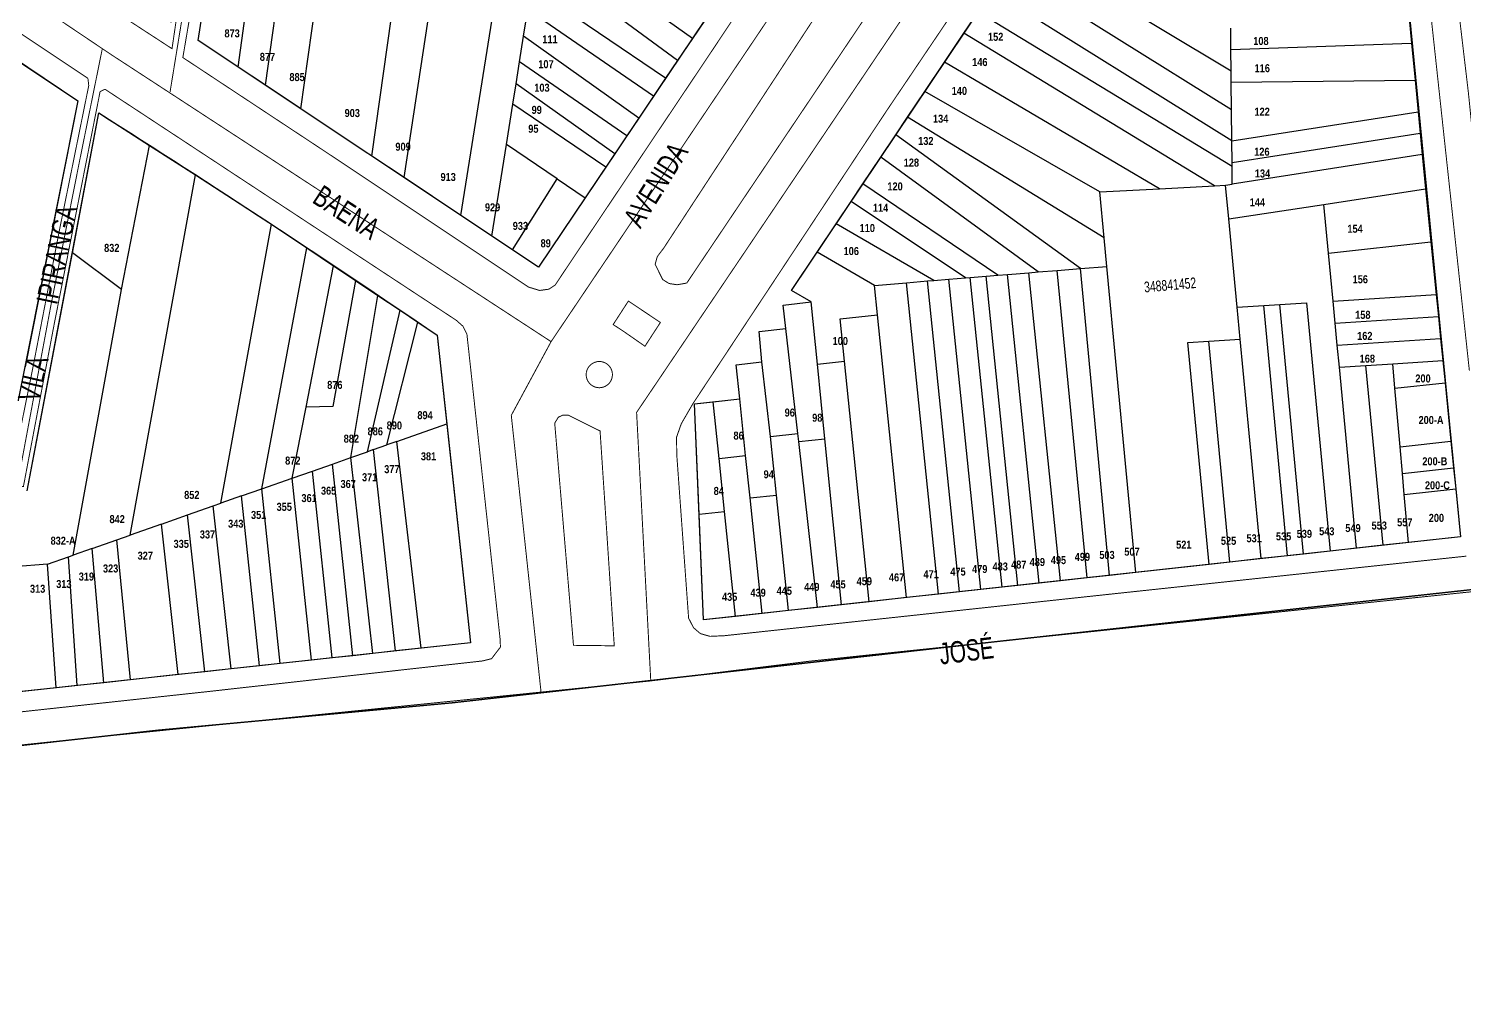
# Model space of a CAD drawing. Extents: x 203136 to 205923, y 4839890 to 4842982.
# Drawn here: x 204170.9 to 204439.9, y 4839889.9 to 4840071.2 of the extents above; entities that cross this region are included whole.
import ezdxf
from ezdxf.enums import TextEntityAlignment as Align

# ---------------------------------------------------------------- set-up
doc = ezdxf.new("R2010")
doc.units = 0
doc.header["$LTSCALE"] = 1.5
doc.header["$MEASUREMENT"] = 0
doc.linetypes.add('TRACO_25', pattern=[8, 3, -1, 1, -1, 1, -1])
for name, color, linetype in [('CD_MALHA_LOTES', 40, 'CONTINUOUS'), ('CD_TXT_QUADRA', 7, 'CONTINUOUS'), ('LM-LIM-SETOR-FISCAL', 7, 'CONTINUOUS'), ('RU-QUADRAS', 210, 'CONTINUOUS'), ('SV-EIXO-RUA-N-PAV', 6, 'CONTINUOUS'), ('SV-EIXO-RUA-PAV', 20, 'CONTINUOUS'), ('SV-RUA-NAO-PAV-S-GUIA-C-GUIA', 7, 'CONTINUOUS'), ('SV-RUA-PAVIM-S-GUIA-C-GUIA', 7, 'CONTINUOUS'), ('SV-TXT-RUA-PAV-S-GUIA-C-GUIA', 7, 'CONTINUOUS'), ('Th_NmrPort', 1, 'CONTINUOUS')]:
    doc.layers.add(name, color=color, linetype=linetype)
doc.styles.add('3488-41-2D_TXTB$0$ARIAL', font='ARIAL.TTF')
doc.styles.add('ARIAL', font='ARIAL.TTF')
doc.styles.get("Standard").update_dxf_attribs({"font": 'swisscbo.ttf'})
doc.linetypes.add('Limite', pattern='A,20,-3,[130,ltypeshp.shx,S=6.35,R=0,X=0,Y=0],-3,20', length=46)

msp = doc.modelspace()

# ---------------------------------------------------------------- linework, layer by layer
at = {"layer": 'CD_MALHA_LOTES', "linetype": 'Continuous', "flags": 128}
for points in [[(204202.68, 4840069.04), (204213.02, 4840135.67)], [(204221.9, 4840056.23), (204231.5, 4840124.47)], [(204235.21, 4840047.35), (204244.81, 4840115.58)], [(204241.24, 4840043.33), (204251.58, 4840111.11)], [(204210.17, 4840064.05), (204216.09, 4840107.24)], [(204215.25, 4840060.66), (204221.65, 4840106.21)], [(204251.88, 4840036.24), (204262.62, 4840103.65)], [(204295.26, 4840069.42), (204266.78, 4840089.62)], [(204396.22, 4840063.28), (204357.14, 4840086.78)], [(204292.47, 4840065.26), (204266.01, 4840084.79)], [(204396.29, 4840056.03), (204354.16, 4840082.33)], [(204290.23, 4840061.94), (204265.09, 4840079.01)], [(204396.35, 4840050.2), (204351.43, 4840078.25)], [(204263.64, 4840069.82), (204264.42, 4840074.79)], [(204288, 4840058.62), (204264.42, 4840074.79)], [(204297.5, 4840072.74), (204295.26, 4840069.42)], [(204346.14, 4840070.38), (204348.8, 4840074.33)], [(204396.4, 4840045.39), (204348.8, 4840074.33)], [(204429.63, 4840072.53), (204430.01, 4840068.55)], [(204262.87, 4840065.03), (204263.64, 4840069.82)], [(204285.2, 4840054.46), (204263.64, 4840069.82)], [(204295.26, 4840069.42), (204292.47, 4840065.26)], [(204342.52, 4840064.97), (204346.14, 4840070.38)], [(204393.11, 4840041.81), (204346.14, 4840070.38)], [(204396.18, 4840067.34), (204396.14, 4840071.33)], [(204164.34, 4840068.3), (204180.1, 4840057.75)], [(204210.17, 4840064.05), (204202.68, 4840069.04)], [(204396.18, 4840067.34), (204430.01, 4840068.55)], [(204396.22, 4840063.28), (204396.18, 4840067.34)], [(204430.01, 4840068.55), (204430.67, 4840061.62)], [(204215.25, 4840060.66), (204210.17, 4840064.05)], [(204262.22, 4840060.88), (204262.87, 4840065.03)], [(204282.97, 4840051.14), (204262.87, 4840065.03)], [(204292.47, 4840065.26), (204290.23, 4840061.94)], [(204338.84, 4840059.49), (204342.52, 4840064.97)], [(204382.79, 4840041.25), (204342.52, 4840064.97)], [(204290.23, 4840061.94), (204288, 4840058.62)], [(204396.24, 4840061.2), (204396.22, 4840063.28)], [(204396.24, 4840061.2), (204430.67, 4840061.62)], [(204396.29, 4840056.03), (204396.24, 4840061.2)], [(204430.67, 4840061.62), (204431.23, 4840055.64)], [(204221.9, 4840056.23), (204215.25, 4840060.66)], [(204261.61, 4840057.09), (204262.22, 4840060.88)], [(204280.73, 4840047.81), (204262.22, 4840060.88)], [(204288, 4840058.62), (204285.2, 4840054.46)], [(204335.59, 4840054.65), (204338.84, 4840059.49)], [(204371.58, 4840040.65), (204338.84, 4840059.49)], [(204180.1, 4840057.75), (204170.26, 4840007.86)], [(204235.21, 4840047.35), (204221.9, 4840056.23)], [(204260.42, 4840049.57), (204261.61, 4840057.09)], [(204279.06, 4840045.32), (204261.61, 4840057.09)], [(204396.35, 4840050.2), (204396.29, 4840056.03)], [(204179.08, 4840029.22), (204184.05, 4840055.45)], [(204184.05, 4840055.45), (204193.55, 4840049.36)], [(204285.2, 4840054.46), (204282.97, 4840051.14)], [(204333.36, 4840051.32), (204335.59, 4840054.65)], [(204372.39, 4840032.08), (204335.59, 4840054.65)], [(204396.35, 4840050.2), (204431.23, 4840055.64)], [(204431.23, 4840055.64), (204431.61, 4840051.65)], [(204282.97, 4840051.14), (204280.73, 4840047.81)], [(204330.57, 4840047.16), (204333.36, 4840051.32)], [(204367.99, 4840026.31), (204333.36, 4840051.32)], [(204396.39, 4840046.16), (204431.61, 4840051.65)], [(204431.61, 4840051.65), (204431.99, 4840047.66)], [(204188.29, 4840022.36), (204193.55, 4840049.36)], [(204193.55, 4840049.36), (204202.12, 4840043.87)], [(204257.69, 4840032.36), (204260.42, 4840049.57)], [(204269.89, 4840043.12), (204260.42, 4840049.57)], [(204280.73, 4840047.81), (204279.06, 4840045.32)], [(204396.39, 4840046.16), (204396.35, 4840050.2)], [(204431.99, 4840047.66), (204396.43, 4840042.08)], [(204431.99, 4840047.66), (204432.64, 4840041.21)], [(204241.24, 4840043.33), (204235.21, 4840047.35)], [(204279.06, 4840045.32), (204275.16, 4840039.53)], [(204327.22, 4840042.17), (204330.57, 4840047.16)], [(204360.08, 4840025.66), (204330.57, 4840047.16)], [(204396.4, 4840045.39), (204396.39, 4840046.16)], [(204396.43, 4840042.08), (204396.4, 4840045.39)], [(204189.92, 4839976.36), (204202.12, 4840043.87)], [(204202.12, 4840043.87), (204216.37, 4840034.6)], [(204251.88, 4840036.24), (204241.24, 4840043.33)], [(204261.56, 4840029.78), (204269.89, 4840043.12)], [(204269.89, 4840043.12), (204275.16, 4840039.53)], [(204324.98, 4840038.84), (204327.22, 4840042.17)], [(204352.52, 4840025.04), (204327.22, 4840042.17)], [(204371.58, 4840040.65), (204382.79, 4840041.25)], [(204372.39, 4840032.08), (204371.58, 4840040.65)], [(204382.79, 4840041.25), (204393.11, 4840041.81)], [(204393.11, 4840041.81), (204395.16, 4840041.92)], [(204395.16, 4840041.92), (204396.43, 4840042.08)], [(204395.76, 4840035.62), (204395.16, 4840041.92)], [(204413.59, 4840038.32), (204432.64, 4840041.21)], [(204432.64, 4840041.21), (204433.63, 4840031.32)], [(204275.16, 4840039.53), (204266.43, 4840026.54)], [(204322.19, 4840034.68), (204324.98, 4840038.84)], [(204346.41, 4840024.55), (204324.98, 4840038.84)], [(204395.76, 4840035.62), (204413.59, 4840038.32)], [(204414.46, 4840029.18), (204413.59, 4840038.32)], [(204206.92, 4839982.32), (204216.37, 4840034.6)], [(204216.37, 4840034.6), (204223.02, 4840030.15)], [(204257.69, 4840032.36), (204251.88, 4840036.24)], [(204318.62, 4840029.35), (204322.19, 4840034.68)], [(204340.49, 4840024.06), (204322.19, 4840034.68)], [(204397.34, 4840019.03), (204395.76, 4840035.62)], [(204261.56, 4840029.78), (204257.69, 4840032.36)], [(204372.9, 4840026.71), (204372.39, 4840032.08)], [(204170.62, 4839984.63), (204179.08, 4840029.22)], [(204188.29, 4840022.36), (204179.08, 4840029.22)], [(204214.57, 4839985.01), (204223.02, 4840030.15)], [(204223.02, 4840030.15), (204228, 4840026.82)], [(204266.43, 4840026.54), (204261.56, 4840029.78)], [(204313.82, 4840022.19), (204318.62, 4840029.35)], [(204329.37, 4840023.15), (204318.62, 4840029.35)], [(204414.46, 4840029.18), (204433.63, 4840031.32)], [(204415.31, 4840020.2), (204414.46, 4840029.18)], [(204433.63, 4840031.32), (204434.62, 4840021.46)], [(204222.87, 4840000.31), (204228, 4840026.82)], [(204228, 4840026.82), (204232.16, 4840024.03)], [(204363.61, 4840025.95), (204367.99, 4840026.31)], [(204367.99, 4840026.31), (204372.9, 4840026.71)], [(204373.44, 4839968.81), (204367.99, 4840026.31)], [(204378.36, 4839969.36), (204372.9, 4840026.71)], [(204232.16, 4840024.03), (204227.89, 4840000.42)], [(204232.16, 4840024.03), (204236.32, 4840021.25)], [(204329.37, 4840023.15), (204335.35, 4840023.64)], [(204335.35, 4840023.64), (204339.34, 4840023.97)], [(204341.36, 4839965.29), (204335.35, 4840023.64)], [(204339.34, 4840023.97), (204340.49, 4840024.06)], [(204345.33, 4839965.73), (204339.34, 4840023.97)], [(204340.49, 4840024.06), (204343.32, 4840024.29)], [(204343.32, 4840024.29), (204346.41, 4840024.55)], [(204349.31, 4839966.17), (204343.32, 4840024.29)], [(204346.41, 4840024.55), (204347.31, 4840024.62)], [(204347.31, 4840024.62), (204350.3, 4840024.86)], [(204353.28, 4839966.6), (204347.31, 4840024.62)], [(204350.3, 4840024.86), (204352.52, 4840025.04)], [(204356.26, 4839966.93), (204350.3, 4840024.86)], [(204352.52, 4840025.04), (204354.29, 4840025.19)], [(204354.29, 4840025.19), (204358.28, 4840025.51)], [(204360.24, 4839967.37), (204354.29, 4840025.19)], [(204358.28, 4840025.51), (204360.08, 4840025.66)], [(204364.22, 4839967.8), (204358.28, 4840025.51)], [(204360.08, 4840025.66), (204363.61, 4840025.95)], [(204369.24, 4839968.36), (204363.61, 4840025.95)], [(204179.24, 4839972.61), (204188.29, 4840022.36)], [(204231.27, 4839990.87), (204236.32, 4840021.25)], [(204236.32, 4840021.25), (204240.47, 4840018.47)], [(204317.52, 4840020.04), (204313.82, 4840022.19)], [(204329.94, 4840017.61), (204329.37, 4840023.15)], [(204415.31, 4840020.2), (204434.62, 4840021.46)], [(204434.62, 4840021.46), (204435.04, 4840017.33)], [(204234.41, 4839991.97), (204240.47, 4840018.47)], [(204240.47, 4840018.47), (204243.8, 4840016.25)], [(204312.25, 4840019.46), (204317.52, 4840020.04)], [(204312.76, 4840015.05), (204312.25, 4840019.46)], [(204318.69, 4840008.38), (204317.52, 4840020.04)], [(204397.34, 4840019.03), (204402.33, 4840019.36)], [(204397.91, 4840013.05), (204397.34, 4840019.03)], [(204402.33, 4840019.36), (204405.33, 4840019.55)], [(204406.8, 4839972.48), (204402.33, 4840019.36)], [(204405.33, 4840019.55), (204410.32, 4840019.88)], [(204409.78, 4839972.81), (204405.33, 4840019.55)], [(204410.32, 4840019.88), (204414.75, 4839973.36)], [(204415.7, 4840016.06), (204415.31, 4840020.2)], [(204238.03, 4839993.25), (204243.8, 4840016.25)], [(204243.8, 4840016.25), (204247.43, 4840013.82)], [(204322.94, 4840016.9), (204329.94, 4840017.61)], [(204323.76, 4840008.94), (204322.94, 4840016.9)], [(204335.39, 4839964.64), (204329.94, 4840017.61)], [(204415.7, 4840016.06), (204435.04, 4840017.33)], [(204416.1, 4840011.93), (204415.7, 4840016.06)], [(204435.04, 4840017.33), (204435.46, 4840013.2)], [(204247.43, 4840013.82), (204249.24, 4839997.18)], [(204307.8, 4840014.51), (204312.76, 4840015.05)], [(204308.3, 4840008.8), (204307.8, 4840014.51)], [(204315.01, 4839995.36), (204312.76, 4840015.05)], [(204388.11, 4840012.41), (204392.02, 4840012.67)], [(204392.02, 4840012.67), (204397.91, 4840013.05)], [(204395.95, 4839971.29), (204392.02, 4840012.67)], [(204401.82, 4839971.94), (204397.91, 4840013.05)], [(204416.1, 4840011.93), (204435.46, 4840013.2)], [(204435.46, 4840013.2), (204435.87, 4840009.06)], [(204392.08, 4839970.87), (204388.11, 4840012.41)], [(204416.49, 4840007.8), (204416.1, 4840011.93)], [(204303.48, 4840008.27), (204308.3, 4840008.8)], [(204304.14, 4840001.88), (204303.48, 4840008.27)], [(204309.9, 4839994.8), (204308.3, 4840008.8)], [(204318.69, 4840008.38), (204323.76, 4840008.94)], [(204320.09, 4839994.41), (204318.69, 4840008.38)], [(204328.36, 4839963.86), (204323.76, 4840008.94)], [(204416.49, 4840007.8), (204421.48, 4840008.13)], [(204419.72, 4839973.9), (204416.49, 4840007.8)], [(204421.48, 4840008.13), (204426.51, 4840008.45)], [(204424.69, 4839974.45), (204421.48, 4840008.13)], [(204426.51, 4840008.45), (204435.87, 4840009.06)], [(204426.91, 4840003.87), (204426.51, 4840008.45)], [(204435.87, 4840009.06), (204436.29, 4840004.9)], [(204426.91, 4840003.87), (204436.29, 4840004.9)], [(204436.29, 4840004.9), (204437.39, 4839993.95)], [(204299.17, 4840001.34), (204304.14, 4840001.88)], [(204305.24, 4839991.27), (204304.14, 4840001.88)], [(204427.87, 4839992.91), (204426.91, 4840003.87)], [(204220.29, 4839987.02), (204222.87, 4840000.31)], [(204227.89, 4840000.42), (204222.87, 4840000.31)], [(204295.66, 4840000.95), (204299.17, 4840001.34)], [(204296.54, 4839980.26), (204295.66, 4840000.95)], [(204300.27, 4839990.73), (204299.17, 4840001.34)], [(204239.89, 4839993.9), (204249.24, 4839997.18)], [(204249.24, 4839997.18), (204253.7, 4839956.16)], [(204239.89, 4839993.9), (204238.03, 4839993.25)], [(204244.45, 4839955.17), (204239.89, 4839993.9)], [(204309.9, 4839994.8), (204315.01, 4839995.36)], [(204311.04, 4839983.86), (204309.9, 4839994.8)], [(204315.18, 4839993.87), (204315.01, 4839995.36)], [(204315.18, 4839993.87), (204320.09, 4839994.41)], [(204318.73, 4839962.81), (204315.18, 4839993.87)], [(204323.22, 4839963.3), (204320.09, 4839994.41)], [(204427.87, 4839992.91), (204437.39, 4839993.95)], [(204437.39, 4839993.95), (204437.9, 4839988.98)], [(204231.27, 4839990.87), (204234.41, 4839991.97)], [(204235.52, 4839992.36), (204234.41, 4839991.97)], [(204235.52, 4839992.36), (204238.03, 4839993.25)], [(204239.64, 4839954.65), (204235.52, 4839992.36)], [(204300.27, 4839990.73), (204305.24, 4839991.27)], [(204306.07, 4839983.32), (204305.24, 4839991.27)], [(204428.3, 4839987.92), (204427.87, 4839992.91)], [(204224.07, 4839988.35), (204227.85, 4839989.67)], [(204227.85, 4839989.67), (204231.27, 4839990.87)], [(204231.66, 4839953.76), (204227.85, 4839989.67)], [(204235.4, 4839954.19), (204231.27, 4839990.87)], [(204301.3, 4839980.78), (204300.27, 4839990.73)], [(204428.3, 4839987.92), (204437.9, 4839988.98)], [(204437.9, 4839988.98), (204438.3, 4839984.99)], [(204214.57, 4839985.01), (204220.29, 4839987.02)], [(204220.29, 4839987.02), (204224.07, 4839988.35)], [(204223.91, 4839952.92), (204220.29, 4839987.02)], [(204227.78, 4839953.34), (204224.07, 4839988.35)], [(204428.65, 4839983.94), (204428.3, 4839987.92)], [(204210.79, 4839983.68), (204206.92, 4839982.32)], [(204210.79, 4839983.68), (204214.57, 4839985.01)], [(204214.16, 4839951.87), (204210.79, 4839983.68)], [(204218.04, 4839952.29), (204214.57, 4839985.01)], [(204306.07, 4839983.32), (204311.04, 4839983.86)], [(204308.31, 4839961.66), (204306.07, 4839983.32)], [(204313.28, 4839962.21), (204311.04, 4839983.86)], [(204428.65, 4839983.94), (204438.3, 4839984.99)], [(204429.44, 4839974.97), (204428.65, 4839983.94)], [(204438.3, 4839984.99), (204439.2, 4839976.04)], [(204200.63, 4839980.12), (204205.47, 4839981.82)], [(204205.47, 4839981.82), (204206.92, 4839982.32)], [(204208.84, 4839951.29), (204205.47, 4839981.82)], [(204296.54, 4839980.26), (204301.3, 4839980.78)], [(204303.34, 4839961.12), (204301.3, 4839980.78)], [(204195.79, 4839978.42), (204189.92, 4839976.36)], [(204195.79, 4839978.42), (204200.63, 4839980.12)], [(204198.9, 4839950.21), (204195.79, 4839978.42)], [(204203.87, 4839950.75), (204200.63, 4839980.12)], [(204297.37, 4839960.46), (204296.54, 4839980.26)], [(204182.78, 4839973.85), (204187.4, 4839975.47)], [(204187.4, 4839975.47), (204189.92, 4839976.36)], [(204189.95, 4839949.24), (204187.4, 4839975.47)], [(204439.2, 4839976.04), (204429.44, 4839974.97)], [(204174.44, 4839970.92), (204178.36, 4839972.3)], [(204178.36, 4839972.3), (204179.24, 4839972.61)], [(204180, 4839948.16), (204178.36, 4839972.3)], [(204182.78, 4839973.85), (204179.24, 4839972.61)], [(204184.98, 4839948.7), (204182.78, 4839973.85)], [(204406.8, 4839972.48), (204401.82, 4839971.94)], [(204409.78, 4839972.81), (204406.8, 4839972.48)], [(204414.75, 4839973.36), (204409.78, 4839972.81)], [(204419.72, 4839973.9), (204414.75, 4839973.36)], [(204424.69, 4839974.45), (204419.72, 4839973.9)], [(204429.44, 4839974.97), (204424.69, 4839974.45)], [(204174.44, 4839970.92), (204168.13, 4839970.41)], [(204176.02, 4839947.72), (204174.44, 4839970.92)], [(204392.08, 4839970.87), (204378.36, 4839969.36)], [(204395.95, 4839971.29), (204392.08, 4839970.87)], [(204401.82, 4839971.94), (204395.95, 4839971.29)], [(204356.26, 4839966.93), (204353.28, 4839966.6)], [(204360.24, 4839967.37), (204356.26, 4839966.93)], [(204364.22, 4839967.8), (204360.24, 4839967.37)], [(204369.24, 4839968.36), (204364.22, 4839967.8)], [(204373.44, 4839968.81), (204369.24, 4839968.36)], [(204378.36, 4839969.36), (204373.44, 4839968.81)], [(204335.39, 4839964.64), (204328.36, 4839963.86)], [(204341.36, 4839965.29), (204335.39, 4839964.64)], [(204345.33, 4839965.73), (204341.36, 4839965.29)], [(204349.31, 4839966.17), (204345.33, 4839965.73)], [(204353.28, 4839966.6), (204349.31, 4839966.17)], [(204308.31, 4839961.66), (204303.34, 4839961.12)], [(204313.28, 4839962.21), (204308.31, 4839961.66)], [(204318.73, 4839962.81), (204313.28, 4839962.21)], [(204323.22, 4839963.3), (204318.73, 4839962.81)], [(204328.36, 4839963.86), (204323.22, 4839963.3)], [(204303.34, 4839961.12), (204297.37, 4839960.46)], [(204253.7, 4839956.16), (204244.45, 4839955.17)], [(204231.66, 4839953.76), (204227.78, 4839953.34)], [(204235.4, 4839954.19), (204231.66, 4839953.76)], [(204239.64, 4839954.65), (204235.4, 4839954.19)], [(204244.45, 4839955.17), (204239.64, 4839954.65)], [(204208.84, 4839951.29), (204203.87, 4839950.75)], [(204214.16, 4839951.87), (204208.84, 4839951.29)], [(204218.04, 4839952.29), (204214.16, 4839951.87)], [(204223.91, 4839952.92), (204218.04, 4839952.29)], [(204227.78, 4839953.34), (204223.91, 4839952.92)], [(204180, 4839948.16), (204176.02, 4839947.72)], [(204184.98, 4839948.7), (204180, 4839948.16)], [(204189.95, 4839949.24), (204184.98, 4839948.7)], [(204198.9, 4839950.21), (204189.95, 4839949.24)], [(204203.87, 4839950.75), (204198.9, 4839950.21)], [(204176.02, 4839947.72), (204169.61, 4839947.03)]]:
    msp.add_lwpolyline(points, dxfattribs=at)
at = {"layer": 'LM-LIM-SETOR-FISCAL', "linetype": 'Limite', "ltscale": 0.1, "flags": 128}
msp.add_lwpolyline([(205796.637551, 4840879.134685, 0.25, 0.25, 0), (205808.48727, 4840856.309356, 0.25, 0.25, 0), (205816.796096, 4840831.429166, 0.25, 0.25, 0), (205829.551494, 4840801.498184, 0.25, 0.25, 0), (205834.603136, 4840789.879406, 0.25, 0.25, 0), (205840.59, 4840778.23, 0.25, 0.25, 0), (205847.483918, 4840761.167439, 0.25, 0.25, 0), (205854.08, 4840746.99, 0.25, 0.25, 0), (205877.51, 4840691.54, 0.25, 0.25, 0), (205884.885858, 4840672.908494, 0.25, 0.25, 0), (205901.13444, 4840629.162311, 0.25, 0.25, 0), (205904.259167, 4840621.03802, 0.25, 0.25, 0), (205906.967264, 4840612.705414, 0.25, 0.25, 0), (205909.675361, 4840602.289656, 0.25, 0.25, 0), (205911.34, 4840594.51, 0.25, 0.25, 0), (205912.69, 4840584.83, 0.25, 0.25, 0), (205913.98, 4840572.23, 0.25, 0.25, 0), (205913.32, 4840564.48, 0.25, 0.25, 0), (205914.03, 4840545.8, 0.25, 0.25, 0), (205913.91, 4840549.03, 0.25, 0.25, 0), (205914.63, 4840531, 0.25, 0.25, 0), (205917.39, 4840498.82, 0.25, 0.25, 0), (205919.73, 4840454.56, 0.25, 0.25, 0), (205923.14, 4840407.79, 0.25, 0.25, 0), (205897.79, 4840407.51, 0.25, 0.25, 0), (205858.91, 4840407.06, 0.25, 0.25, 0), (205796.08, 4840405.24, 0.25, 0.25, 0), (205764.26, 4840405.98, 0.25, 0.25, 0), (205736.74, 4840400.96, 0.25, 0.25, 0), (205726.05, 4840399.81, 0.25, 0.25, 0), (205697.41, 4840396.68, 0.25, 0.25, 0), (205662.09, 4840393.46, 0.25, 0.25, 0), (205636.95, 4840391.19, 0.25, 0.25, 0), (205616.4, 4840390.16, 0.25, 0.25, 0), (205576.04, 4840387.63, 0.25, 0.25, 0), (205567, 4840387.4, 0.25, 0.25, 0), (205549.68, 4840367.85, 0.25, 0.25, 0), (205538.067517, 4840352.483878, 0.25, 0.25, 0), (205492.4, 4840341.86, 0.25, 0.25, 0), (205506.65, 4840286.68, 0.25, 0.25, 0), (205534.31, 4840190.98, 0.25, 0.25, 0), (205544.65, 4840144.32, 0.25, 0.25, 0), (205560.85, 4840102.55, 0.25, 0.25, 0), (205560.78, 4840096.06, 0.25, 0.25, 0), (205552, 4840082.31, 0.25, 0.25, 0), (205542.1, 4840064.81, 0.25, 0.25, 0), (205533.33, 4840045.06, 0.25, 0.25, 0), (205512.8, 4840009.23, 0.25, 0.25, 0), (205504.55, 4839990.93, 0.25, 0.25, 0), (205495.61, 4839960.4, 0.25, 0.25, 0), (205494.7, 4839946.99, 0.25, 0.25, 0), (205488.84, 4839943.92, 0.25, 0.25, 0), (205481.22, 4839947.04, 0.25, 0.25, 0), (205441.48, 4839954.26, 0.25, 0.25, 0), (205421.36, 4839957.89, 0.25, 0.25, 0), (205314.35, 4839973.26, 0.25, 0.25, 0), (205291.86, 4839974.37, 0.25, 0.25, 0), (205200.91, 4839976.33, 0.25, 0.25, 0), (205183.28, 4839976.72, 0.25, 0.25, 0), (205166.57, 4839976.23, 0.25, 0.25, 0), (205097.95, 4839974.93, 0.25, 0.25, 0), (205037.73, 4839972.91, 0.25, 0.25, 0), (204995.55, 4839971.58, 0.25, 0.25, 0), (204940.72, 4839991.63, 0.25, 0.25, 0), (204932.09, 4839998.44, 0.25, 0.25, 0), (204928.74, 4839994.95, 0.25, 0.25, 0), (204913.47, 4839976.19, 0.25, 0.25, 0), (204908.3, 4839968.72, 0.25, 0.25, 0), (204905.09, 4839962.5, 0.25, 0.25, 0), (204893.29, 4839968.65, 0.25, 0.25, 0), (204883.26, 4839970.95, 0.25, 0.25, 0), (204868.8, 4839976.99, 0.25, 0.25, 0), (204861.053542, 4839982.681503, 0.25, 0.25, 0), (204800.909102, 4839981.356998, 0.25, 0.25, 0), (204731.877092, 4839979.439442, 0.25, 0.25, 0), (204696.03, 4839979.76, 0.25, 0.25, 0), (204664.74, 4839978.06, 0.25, 0.25, 0), (204636.84, 4839977.55, 0.25, 0.25, 0), (204557.699106, 4839978.800257, 0.25, 0.25, 0), (204516.152063, 4839974.32596, 0.25, 0.25, 0), (204352.520633, 4839956.428773, 0.25, 0.25, 0), (204250.25099, 4839944.923438, 0.25, 0.25, 0), (204195.281056, 4839939.809956, 0.25, 0.25, 0), (204097.805302, 4839928.943806, 0.25, 0.25, 0), (204039.000257, 4839922.551953, 0.25, 0.25, 0), (204030.690849, 4839922.551953, 0.25, 0.25, 0), (203988.15, 4839917.93, 0.18, 0.18, 0), (203988.14, 4839917.59, 0.25, 0.25, 0), (203919.472612, 4839909.768248, 0.25, 0.25, 0), (203890.070089, 4839906.572321, 0.25, 0.25, 0), (203815.393881, 4839897.540816, 0.25, 0.25, 0), (203772.628171, 4839890.109255, 0.25, 0.25, 0), (203777.302692, 4839897.541428, 0.25, 0.25, 0), (203783.27, 4839903.66, 0.25, 0.25, 0), (203892.75, 4840066.08, 0.25, 0.25, 0), (203872.83, 4840076.81, 0.25, 0.25, 0), (203836.8, 4840099.66, 0.25, 0.25, 0), (203772.86, 4840143.28, 0.25, 0.25, 0), (203681.29, 4840204.82, 0.25, 0.25, 0), (203664.64, 4840215.67, 0.25, 0.25, 0), (203605.82, 4840255.28, 0.25, 0.25, 0), (203559.67, 4840284.61, 0.25, 0.25, 0), (203528.03, 4840306, 0.25, 0.25, 0), (203497.1, 4840325.04, 0.25, 0.25, 0), (203475.133068, 4840329.93495, 0.25, 0.25, 0)], format="xyseb", dxfattribs=at)
at = {"layer": 'RU-QUADRAS', "color": 6, "linetype": 'Continuous'}
msp.add_lwpolyline([(204009.91, 4840201.61, 0.007183686), (204084.49, 4840311.91, -0.1889785666), (204088.1, 4840312.53), (204344.3, 4840142.34), (204266.43, 4840026.54), (204202.68, 4840069.04), (204213.02, 4840135.67), (204207.26, 4840139.09), (204197.56, 4840072.45), (204011.25, 4840196.67)], format="xyb", close=True, dxfattribs=at)
msp.add_lwpolyline([(204295.66, 4840000.95), (204304.14, 4840001.88), (204303.48, 4840008.27), (204308.3, 4840008.8), (204307.8, 4840014.51), (204312.76, 4840015.05), (204312.25, 4840019.46), (204317.52, 4840020.04), (204313.82, 4840022.19), (204379.04, 4840119.41), (204382.2, 4840119.14), (204427.23, 4840097.93), (204439.2, 4839976.04), (204297.37, 4839960.46)], close=True, dxfattribs=at)
msp.add_lwpolyline([(204142.78, 4840082.73), (204180.1, 4840057.75), (204167.26, 4839993.15)], dxfattribs=at)
msp.add_lwpolyline([(204170.62, 4839984.63), (204184.05, 4840055.45, -0.00835243), (204247.43, 4840013.82), (204253.7, 4839956.16), (204068.53, 4839936.06)], format="xyb", dxfattribs=at)
at = {"layer": 'SV-EIXO-RUA-N-PAV', "const_width": 0.18}
msp.add_lwpolyline([(204184.660917, 4840067.3614), (204180.324528, 4840045.942265), (204175.068298, 4840019.46401), (204168.826526, 4839986.086953), (204158.511176, 4839988.123742), (204156.211575, 4839974.063329)], dxfattribs=at)
at = {"layer": 'SV-EIXO-RUA-PAV', "const_width": 0.18}
for points in [[(204266.90035, 4839946.925546), (204261.321622, 4839998.78861), (204268.781052, 4840012.602369), (204358.882228, 4840146.46659), (204382.173868, 4840180.965765), (204409.034388, 4840220.724344), (204436.521027, 4840261.922997), (204448.417295, 4840279.955234), (204465.322517, 4840304.812172), (204483.104307, 4840331.985752), (204505.707215, 4840364.857017), (204527.621392, 4840400.107536), (204539.141988, 4840418.327609), (204547.694634, 4840430.19108), (204579.256333, 4840476.542162), (204595.450293, 4840501.163592), (204616.436344, 4840533.303646), (204630.316882, 4840554.785431), (204636.809832, 4840564.271399)], [(204268.781052, 4840012.602369), (204186.407226, 4840066.34591), (204142.794789, 4840095.634655), (204097.044487, 4840126.419905), (204044.615255, 4840160.1667), (203994.854559, 4840192.693707), (203986.730674, 4840198.038368), (203973.224684, 4840206.471717), (203959.377131, 4840216.984163), (203910.745926, 4840249.191672), (203850.916746, 4840289.397734), (203796.526583, 4840325.657843), (203774.654794, 4840340.307392), (203736.484108, 4840365.863905), (203699.744086, 4840390.392802), (203678.755054, 4840403.431096), (203609.713804, 4840451.020654), (203517.104434, 4840511.321389), (203486.307925, 4840531.58389), (203477.520859, 4840535.243924)], [(204287.460629, 4839949.034293), (204284.805012, 4839999.34116), (204375.207571, 4840133.416111), (204424.052827, 4840206.908645), (204435.05728, 4840223.684506), (204450.561488, 4840247.088843), (204467.249749, 4840273.019833), (204482.654297, 4840295.548985), (204504.73415, 4840327.898537), (204526.236333, 4840359.927161), (204542.988779, 4840385.537223), (204556.692409, 4840405.627321), (204571.358823, 4840427.193689), (204592.411706, 4840459.479056), (204613.913888, 4840492.021165), (204636.869633, 4840527.157032)], [(204424.052827, 4840206.908645), (204429.636976, 4840161.401041), (204435.349496, 4840104.211655), (204440.676903, 4840059.15335), (204444.784782, 4840018.523854), (204449.149404, 4839983.41432), (204451.273997, 4839967.229922)], [(204197.386084, 4840059.400909), (204209.885881, 4840136.054075)], [(203816.946552, 4839897.897188), (203910.719876, 4839909.363498), (203988.150414, 4839917.930281), (204182.814081, 4839938.424661), (204266.90035, 4839946.925546), (204287.460629, 4839949.034293), (204317.246675, 4839952.724599), (204451.331715, 4839966.790245), (204532.470621, 4839976.316201), (204554.61246, 4839978.424948), (204580.837002, 4839977.988346), (204636.83646, 4839977.54926)]]:
    msp.add_lwpolyline(points, dxfattribs=at)
at = {"layer": 'SV-RUA-NAO-PAV-S-GUIA-C-GUIA', "linetype": 'TRACO_25', "const_width": 0.18}
msp.add_lwpolyline([(204185.18, 4840059.9), (204184.27, 4840059.44), (204175.67, 4840015.87), (204169.9, 4839985.43), (204159.07, 4839987.4), (204156.88, 4839973.89), (204155.57, 4839974.09), (204158.03, 4839988.6), (204167.46, 4839986.87), (204171.64, 4840007.53), (204176.7, 4840033.72), (204182.15, 4840060.59), (204181.99, 4840061.94)], dxfattribs=at)
at = {"layer": 'SV-RUA-PAVIM-S-GUIA-C-GUIA', "linetype": 'Continuous', "const_width": 0.18, "flags": 128}
for points in [[(204094.45, 4840313.59), (204180.26, 4840256.63), (204238.44, 4840218.29), (204289.7, 4840184.14), (204345.39, 4840147.46), (204347.68, 4840144.09), (204348.06, 4840142.22), (204347.76, 4840140.43), (204330.36, 4840114.33), (204299.12, 4840067.39), (204270.75, 4840025.02), (204269.58, 4840023.24), (204268.37, 4840022.43), (204266.63, 4840022.19), (204264.56, 4840022.82), (204228.23, 4840047.04), (204199.78, 4840065.83), (204211.54, 4840134.95), (204208.05, 4840137.52), (204197.75, 4840067.49), (204139.46, 4840105.46)], [(204440.85, 4840007.17), (204431.34, 4840095.1), (204430.35, 4840097.49), (204428.86, 4840099.48), (204427.46, 4840100.6), (204426.11, 4840101.42), (204380.65, 4840123.08), (204378.7, 4840123.44), (204376.94, 4840122.99), (204331.64, 4840055.84), (204295.33, 4840000.94), (204293.17, 4839997.2), (204292.29, 4839994.7), (204292.33, 4839991.42), (204294.55, 4839960.78), (204295.48, 4839958.99), (204296.76, 4839957.89), (204298.56, 4839957.38), (204301.24, 4839957.5), (204375.46, 4839965.49), (204440.28, 4839972.41)]]:
    msp.add_lwpolyline(points, dxfattribs=at)
at = {"layer": 'SV-RUA-PAVIM-S-GUIA-C-GUIA', "linetype": 'Continuous', "const_width": 0.18}
for points in [[(204142.95, 4840087.95), (204181.99, 4840061.94)], [(204185.18, 4840059.9), (204250.99, 4840016.62), (204252.27, 4840015.49), (204252.27, 4840015.48), (204253.01, 4840013.99), (204259.23, 4839956.87), (204259.29, 4839955.37), (204257.63, 4839953.2), (204256, 4839952.78), (204204.18, 4839947), (204128.93, 4839938.84), (204067.98, 4839932.55)]]:
    msp.add_lwpolyline(points, dxfattribs=at)
at = {"layer": 'SV-RUA-PAVIM-S-GUIA-C-GUIA', "const_width": 0.18}
for points in [[(204294.2, 4840023.57), (204331.63, 4840079.28)], [(204320.01, 4840076.13), (204289.88, 4840030.12)], [(204289.88, 4840030.12), (204288.67, 4840028.52)], [(204288.67, 4840028.52), (204288.28, 4840027.09)], [(204288.28, 4840027.09), (204289.69, 4840024.24)], [(204289.69, 4840024.24), (204290.88, 4840023.49)], [(204290.88, 4840023.49), (204292.38, 4840023.26)], [(204292.38, 4840023.26), (204294.2, 4840023.57)]]:
    msp.add_lwpolyline(points, dxfattribs=at)
at = {"layer": 'SV-RUA-PAVIM-S-GUIA-C-GUIA', "linetype": 'Continuous', "const_width": 0.18, "flags": 128}
for points in [[(204282.17, 4840014.66), (204286.37, 4840011.74), (204289.26, 4840016.19), (204283.27, 4840020.21), (204280.41, 4840015.8)], [(204277.82, 4840008.88), (204277.39, 4840008.85), (204276.98, 4840008.73), (204276.59, 4840008.55), (204276.24, 4840008.31), (204275.93, 4840008), (204275.69, 4840007.65), (204275.5, 4840007.26), (204275.39, 4840006.85), (204275.36, 4840006.42), (204275.39, 4840005.99), (204275.5, 4840005.58), (204275.69, 4840005.19), (204275.93, 4840004.84), (204276.24, 4840004.54), (204276.59, 4840004.29), (204276.98, 4840004.11), (204277.39, 4840004), (204277.82, 4840003.96), (204278.24, 4840004), (204278.66, 4840004.11), (204279.05, 4840004.29), (204279.4, 4840004.54), (204279.7, 4840004.84), (204279.95, 4840005.19), (204280.13, 4840005.58), (204280.24, 4840005.99), (204280.28, 4840006.42), (204280.24, 4840006.85), (204280.13, 4840007.26), (204279.95, 4840007.65), (204279.7, 4840008), (204279.4, 4840008.31), (204279.05, 4840008.55), (204278.66, 4840008.73), (204278.24, 4840008.85)], [(204272.98, 4839955.7), (204269.46, 4839997.33), (204270.14, 4839998.44), (204271.03, 4839998.85), (204271.97, 4839998.84), (204277.96, 4839995.86), (204280.62, 4839955.61)]]:
    msp.add_lwpolyline(points, close=True, dxfattribs=at)

# ---------------------------------------------------------------- texts
at = {"layer": 'CD_TXT_QUADRA', "style": 'ARIAL', "width": 0.7}
msp.add_text('348841452', height=2, rotation=5, dxfattribs=at).set_placement((204379.99, 4840021.81))
at = {"layer": 'SV-TXT-RUA-PAV-S-GUIA-C-GUIA', "width": 0.7}
for s, rotation, style, p in [('AVENIDA', 58, 'ARIAL', (204285.53, 4840033.64)), ('BAENA', 327, 'ARIAL', (204223.82, 4840038.77)), ('IPIRANGA', 78, 'ARIAL', (204176.19, 4840019.35)), ('VILA', 77, 'ARIAL', (204172.74, 4840001.1)), ('JOSÉ', 7, '3488-41-2D_TXTB$0$ARIAL', (204341.783385, 4839952.082832))]:
    msp.add_text(s, height=4, rotation=rotation, dxfattribs=dict(at, style=style)).set_placement(p)
at = {"layer": 'Th_NmrPort', "color": 1}
for s, p in [('873', (204207.579937, 4840070.367326)), ('111', (204267.143466, 4840069.260793)), ('152', (204350.651875, 4840069.718409)), ('108', (204400.359587, 4840068.936457)), ('877', (204214.200419, 4840065.96274)), ('107', (204266.393466, 4840064.590793)), ('146', (204347.68919, 4840064.981565)), ('116', (204400.60459, 4840063.836903)), ('885', (204219.750419, 4840062.17274)), ('103', (204265.633466, 4840060.180793)), ('140', (204343.84919, 4840059.581565)), ('903', (204230.090419, 4840055.43274)), ('99', (204265.133466, 4840056.020793)), ('122', (204400.586465, 4840055.685257)), ('95', (204264.503466, 4840052.490793)), ('134', (204340.341875, 4840054.378409)), ('132', (204337.564422, 4840050.201914)), ('909', (204239.610419, 4840049.12274)), ('126', (204400.535606, 4840048.189622)), ('128', (204334.861621, 4840046.15022)), ('913', (204248.060419, 4840043.45274)), ('120', (204331.804422, 4840041.691914)), ('134', (204400.655606, 4840044.109622)), ('929', (204256.380419, 4840037.77274)), ('114', (204329.084482, 4840037.673568)), ('144', (204399.695606, 4840038.719622)), ('933', (204261.600235, 4840034.283242)), ('110', (204326.593636, 4840033.885738)), ('154', (204417.999031, 4840033.752418)), ('89', (204266.816432, 4840031.034482)), ('832', (204185.028644, 4840030.163387)), ('106', (204323.593636, 4840029.575738)), ('156', (204418.968352, 4840024.284467)), ('158', (204419.456465, 4840017.625257)), ('100', (204321.535533, 4840012.728352)), ('162', (204419.816465, 4840013.675257)), ('168', (204420.296465, 4840009.415257)), ('876', (204226.828644, 4840004.493387)), ('200', (204430.726465, 4840005.705257)), ('894', (204243.728644, 4839998.823387)), ('96', (204312.545533, 4839999.308352)), ('886', (204234.398644, 4839995.793387)), ('890', (204237.975611, 4839996.904733)), ('98', (204317.705533, 4839998.348352)), ('200-A', (204431.326465, 4839997.915257)), ('882', (204229.919351, 4839994.420874)), ('86', (204302.955533, 4839994.988352)), ('381', (204244.382418, 4839991.110969)), ('872', (204218.948644, 4839990.313387)), ('377', (204237.513527, 4839988.710794)), ('94', (204308.595533, 4839987.738352)), ('200-B', (204432.038352, 4839990.184467)), ('367', (204229.323527, 4839985.930794)), ('371', (204233.353527, 4839987.190794)), ('200-C', (204432.518352, 4839985.684467)), ('852', (204200.028644, 4839983.883387)), ('361', (204222.003527, 4839983.290794)), ('365', (204225.663527, 4839984.670794)), ('84', (204299.245533, 4839984.628352)), ('351', (204212.553527, 4839980.130794)), ('355', (204217.343527, 4839981.650794)), ('842', (204186.038644, 4839979.343387)), ('343', (204208.263527, 4839978.490794)), ('543', (204412.695533, 4839977.068352)), ('549', (204417.605533, 4839977.668352)), ('553', (204422.525533, 4839978.148352)), ('557', (204427.315533, 4839978.748352)), ('200', (204433.238352, 4839979.574467)), ('832-A', (204174.998644, 4839975.303387)), ('335', (204198.043527, 4839974.710794)), ('337', (204202.963527, 4839976.480794)), ('521', (204385.905533, 4839974.558352)), ('525', (204394.295533, 4839975.278352)), ('531', (204399.085533, 4839975.758352)), ('535', (204404.605533, 4839976.118352)), ('539', (204408.495533, 4839976.588352)), ('327', (204191.303527, 4839972.500794)), ('495', (204362.416473, 4839971.669206)), ('499', (204366.905533, 4839972.278352)), ('503', (204371.515533, 4839972.638352)), ('507', (204376.195533, 4839973.238352)), ('323', (204184.814467, 4839970.101648)), ('471', (204338.556473, 4839969.029206)), ('475', (204343.596473, 4839969.509206)), ('479', (204347.666473, 4839969.989206)), ('483', (204351.506473, 4839970.469206)), ('487', (204354.976473, 4839970.829206)), ('489', (204358.456473, 4839971.309206)), ('313', (204171.135257, 4839966.303535)), ('313', (204176.055257, 4839967.193535)), ('319', (204180.274467, 4839968.581648)), ('449', (204316.206473, 4839966.639206)), ('455', (204321.116473, 4839967.119206)), ('459', (204326.036473, 4839967.709206)), ('467', (204332.086473, 4839968.429206)), ('435', (204300.805533, 4839964.788352)), ('439', (204306.136473, 4839965.559206)), ('445', (204311.046473, 4839965.919206))]:
    msp.add_text(s, height=1.5, dxfattribs=at).set_placement(p, align=Align.MIDDLE_LEFT)

doc.saveas('drawing.dxf')
